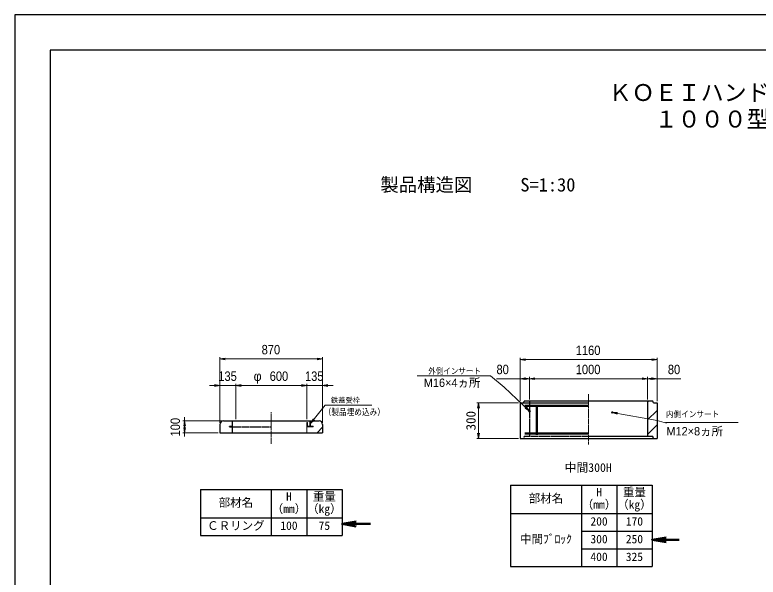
# Model space of a CAD drawing. Units: millimetres, scale not verified. Extents: x -210 to 210, y -148 to 148.
# Drawn here: x -210 to 0, y -10.3 to 148.5 of the extents above; entities that cross this region are included whole.
import ezdxf
from ezdxf.enums import TextEntityAlignment as Align

# ---------------------------------------------------------------- set-up
doc = ezdxf.new("R2010")
doc.units = ezdxf.units.MM
doc.linetypes.add('USER1', pattern=[12.95, 6.35, -3.175, 0.25, -3.175])
doc.linetypes.add('USER2', pattern=[4.7625, 3.175, -1.5875])
doc.layers.add('0-0', color=7, linetype='Continuous')
for name, color, linetype, lineweight in [('0-1_0', 9, 'Continuous', 25), ('0-2_dims', 2, 'Continuous', 13), ('0-3_pen1実線', 4, 'Continuous', 13), ('0-4_pen2実線', 3, 'Continuous', 13), ('0-5_pen3実線', 7, 'Continuous', 25), ('0-6_pen4実線', 6, 'Continuous', 25), ('0-7_pen1一点', 4, 'USER1', 13), ('0-8_pen2破線', 3, 'USER2', 25), ('0-9_鉄筋１', 7, 'Continuous', 50), ('0-A_鉄筋２', 7, 'Continuous', 50)]:
    doc.layers.add(name, color=color, linetype=linetype, lineweight=lineweight)
doc.styles.add('ＭＳ ゴシック', font='')
doc.styles.add('ＭＳ Ｐゴシック', font='')
doc.styles.get('ＭＳ ゴシック').set_extended_font_data('MS Gothic')
doc.styles.get('ＭＳ Ｐゴシック').set_extended_font_data('MS PGothic')

# ---------------------------------------------------------------- blocks, each defined once
blk = doc.blocks.new('部分図 1')
at = {"layer": '0-1_0'}
blk.add_lwpolyline([(0, 0), (12600, 0), (12600, 8910), (0, 8910)], close=True, dxfattribs=at)
at = {"layer": '0-2_dims'}
for p, q in [((1738.43, 5453.95), (1738.43, 6008.9)), ((1738.43, 5993.9), (2608.43, 5993.9)), ((2608.43, 5468.95), (2608.43, 6008.9)), ((4283, 5636), (4283, 6003)), ((4283, 5988), (5443, 5988)), ((5443, 5636), (5443, 6003)), ((4283, 5636), (4283, 5841)), ((4363, 5651), (4363, 5841)), ((4363, 5651), (4363, 5841)), ((4363, 5826), (5363, 5826)), ((5363, 5651), (5363, 5841)), ((5363, 5651), (5363, 5841)), ((5443, 5636), (5443, 5841)), ((1738.43, 5768.9), (1648.43, 5768.9)), ((1738.43, 5453.95), (1738.43, 5783.9)), ((1873.43, 5768.9), (1738.43, 5768.9)), ((1873.43, 5483.95), (1873.43, 5783.9)), ((1873.43, 5483.95), (1873.43, 5783.9)), ((1873.43, 5768.9), (2473.43, 5768.9)), ((1873.43, 5768.9), (1963.43, 5768.9)), ((2473.43, 5768.9), (2383.43, 5768.9)), ((2473.43, 5483.95), (2473.43, 5783.9)), ((2473.43, 5483.95), (2473.43, 5783.9)), ((2473.43, 5768.9), (2608.43, 5768.9)), ((2608.43, 5453.95), (2608.43, 5783.9)), ((2608.43, 5768.9), (2698.43, 5768.9)), ((1438.48, 5468.95), (1438.48, 5500.77)), ((1753.43, 5468.95), (1423.48, 5468.95)), ((1438.48, 5468.95), (1438.48, 5368.95)), ((1723.43, 5368.95), (1423.48, 5368.95)), ((1438.48, 5368.95), (1438.48, 5337.13))]:
    blk.add_line(p, q, dxfattribs=at)
at = {"layer": '0-2_dims', "lineweight": 18}
for p, q in [((4031.73, 5851.13), (3410.27, 5851.13)), ((4268, 5621), (3915, 5621)), ((3930, 5621), (3930, 5321)), ((2674.44, 5602.3), (3025.91, 5602.3)), ((5514.79, 5455), (6131.26, 5455)), ((4268, 5321), (3915, 5321))]:
    blk.add_line(p, q, dxfattribs=at)
at = {"layer": '0-2_dims', "lineweight": 50}
for p, q in [((2773.43, 4595.23), (3014, 4595.23)), ((5401.61, 4462), (5632, 4462))]:
    blk.add_line(p, q, dxfattribs=at)
at = {"layer": '0-2_dims'}
for points in [[(1783.43, 6001.4), (1738.43, 5993.9), (1783.43, 5986.4)], [(2563.43, 5986.4), (2608.43, 5993.9), (2563.43, 6001.4)], [(4328, 5995.5), (4283, 5988), (4328, 5980.5)], [(5398, 5980.5), (5443, 5988), (5398, 5995.5)], [(4363, 5551), (4147.14, 5753.76), (4031.73, 5851.13)], [(4363, 5826), (4283, 5826), (4082.18, 5826)], [(4328, 5833.5), (4283, 5826), (4328, 5818.5)], [(4318, 5818.5), (4363, 5826), (4318, 5833.5)], [(4408, 5833.5), (4363, 5826), (4408, 5818.5)], [(5318, 5818.5), (5363, 5826), (5318, 5833.5)], [(5408, 5833.5), (5363, 5826), (5408, 5818.5)], [(5363, 5826), (5443, 5826), (5643.82, 5826)], [(5398, 5818.5), (5443, 5826), (5398, 5833.5)], [(1693.43, 5761.4), (1738.43, 5768.9), (1693.43, 5776.4)], [(1918.43, 5776.4), (1873.43, 5768.9), (1918.43, 5761.4)], [(1918.43, 5776.4), (1873.43, 5768.9), (1918.43, 5761.4)], [(2428.43, 5761.4), (2473.43, 5768.9), (2428.43, 5776.4)], [(2428.43, 5761.4), (2473.43, 5768.9), (2428.43, 5776.4)], [(2653.43, 5776.4), (2608.43, 5768.9), (2653.43, 5761.4)], [(2505.43, 5446.95), (2629.44, 5602.3), (2674.44, 5602.3)], [(4325.07, 5576.34), (4363, 5551), (4335.34, 5587.28)], [(2527.64, 5486.79), (2505.43, 5446.95), (2539.36, 5477.44)], [(5108.61, 5540.22), (5063, 5541), (5105.9, 5525.47)], [(5063, 5541), (5443, 5471), (5522.51, 5449.51)], [(1445.98, 5423.95), (1438.48, 5468.95), (1430.98, 5423.95)], [(1430.98, 5413.95), (1438.48, 5368.95), (1445.98, 5413.95)]]:
    blk.add_lwpolyline(points, dxfattribs=at)
at = {"layer": '0-2_dims', "lineweight": 18}
for points in [[(3937.5, 5576), (3930, 5621), (3922.5, 5576)], [(3922.5, 5366), (3930, 5321), (3937.5, 5366)]]:
    blk.add_lwpolyline(points, dxfattribs=at)
at = {"layer": '0-2_dims', "lineweight": 50}
for points in [[(2893.43, 4615.23), (2773.43, 4595.23), (2893.43, 4575.23)], [(5521.61, 4482), (5401.61, 4462), (5521.61, 4442)]]:
    blk.add_lwpolyline(points, dxfattribs=at)
at = {"layer": '0-3_pen1実線'}
for p, q in [((5363, 5628.65), (5370.35, 5636)), ((5363, 5478), (5443, 5558)), ((2473.43, 5415.97), (2476.4, 5418.95)), ((2505.43, 5447.97), (2526.4, 5468.95)), ((5363, 5354.27), (5443, 5434.27)), ((2561.11, 5368.95), (2608.43, 5416.27))]:
    blk.add_line(p, q, dxfattribs=at)
at = {"layer": '0-4_pen2実線'}
for p, q in [((2473.43, 5456.45), (2479.43, 5456.45)), ((2473.43, 5456.45), (2473.43, 5418.95)), ((2473.43, 5418.95), (2473.43, 5368.95)), ((2529.43, 5418.95), (2473.43, 5418.95)), ((2499.43, 5424.95), (2479.43, 5424.95)), ((2499.43, 5468.95), (2499.43, 5424.95)), ((2505.43, 5468.95), (2505.43, 5424.95)), ((2529.43, 5424.95), (2505.43, 5424.95)), ((2529.43, 5424.95), (2529.43, 5418.95))]:
    blk.add_line(p, q, dxfattribs=at)
at = {"layer": '0-4_pen2実線', "linetype": 'USER2'}
blk.add_line((2479.43, 5456.45), (2479.43, 5424.95), dxfattribs=at)
at = {"layer": '0-4_pen2実線'}
for centre, radius in [((4363, 5551), 8), ((5063, 5541), 6)]:
    blk.add_circle(centre, radius, dxfattribs=at)
at = {"layer": '0-5_pen3実線'}
for p, q in [((4283, 5621), (4283, 5321)), ((4283, 5621), (4863, 5621)), ((4313, 5621), (4318, 5636)), ((5408, 5636), (4318, 5636)), ((5363, 5636), (5363, 5336)), ((5413, 5621), (5408, 5636)), ((5413, 5621), (5443, 5621)), ((5443, 5621), (5443, 5321)), ((1738.43, 5438.95), (1738.43, 5368.95)), ((1768.43, 5468.95), (2578.43, 5468.95)), ((2608.43, 5438.95), (2608.43, 5368.95)), ((1738.43, 5368.95), (2608.43, 5368.95)), ((4283, 5321), (5443, 5321)), ((5408, 5336), (4863, 5336)), ((5413, 5321), (5408, 5336)), ((4801.61, 4924), (4801.61, 4234)), ((5101.61, 4924), (5101.61, 4234)), ((2173.43, 4887.73), (2173.43, 4497.73)), ((2473.43, 4887.73), (2473.43, 4497.73)), ((4201.61, 4684), (5401.61, 4684)), ((1573.43, 4647.73), (2773.43, 4647.73)), ((4801.61, 4534), (5401.61, 4534)), ((4801.61, 4384), (5401.61, 4384))]:
    blk.add_line(p, q, dxfattribs=at)
for centre, start, end in [((1768.43, 5438.95), 90, 180), ((2578.43, 5438.95), 0, 90)]:
    blk.add_arc(centre, 30, start, end, dxfattribs=at)
at = {"layer": '0-6_pen4実線'}
for p, q in [((4201.61, 4924), (5401.61, 4924)), ((4201.61, 4924), (4201.61, 4234)), ((5401.61, 4924), (5401.61, 4234)), ((1573.43, 4887.73), (2773.43, 4887.73)), ((1573.43, 4887.73), (1573.43, 4497.73)), ((2773.43, 4887.73), (2773.43, 4497.73)), ((1573.43, 4497.73), (2773.43, 4497.73)), ((4201.61, 4234), (5401.61, 4234))]:
    blk.add_line(p, q, dxfattribs=at)
blk.add_lwpolyline([(300, 300), (12300, 300), (12300, 8610), (300, 8610)], close=True, dxfattribs=at)
at = {"layer": '0-7_pen1一点'}
for p, q in [((4863, 5694.72), (4863, 5268)), ((2173.43, 5543.02), (2173.43, 5275.4))]:
    blk.add_line(p, q, dxfattribs=at)
at = {"layer": '0-8_pen2破線'}
for p, q in [((4363, 5636), (4363, 5336)), ((1817.43, 5424.95), (1841.43, 5424.95)), ((1817.43, 5424.95), (1817.43, 5418.95)), ((1817.43, 5418.95), (2173.43, 5418.95)), ((1841.43, 5468.95), (1841.43, 5368.95)), ((4313, 5321), (4318, 5336)), ((4863, 5336), (4318, 5336))]:
    blk.add_line(p, q, dxfattribs=at)
at = {"layer": '0-9_鉄筋１'}
for p, q in [((4423, 5606), (4423, 5351)), ((4423, 5596), (4863, 5596)), ((4423, 5361), (4863, 5361))]:
    blk.add_line(p, q, dxfattribs=at)
at = {"layer": '0-A_鉄筋２'}
for p, q in [((4423, 5596), (4323, 5596)), ((4423, 5361), (4323, 5361))]:
    blk.add_line(p, q, dxfattribs=at)
at = {"layer": '0-2_dims', "color": 7, "style": 'ＭＳ Ｐゴシック'}
for s, height, width, p in [('870', 79.98, 0.9, (2091.61, 6008.9)), ('1160', 79.98, 0.9, (4753.91, 6003)), ('外側インサート', 50.68, 0.9, (3503.34, 5851.13)), ('80', 79.98, 0.9, (4082.18, 5841)), ('1000', 79.98, 0.9, (4753.91, 5841)), ('80', 79.98, 0.9, (5534.73, 5841)), ('135', 79.98, 0.9, (1724.11, 5783.9)), ('600', 79.98, 0.9, (2159.79, 5783.9)), ('135', 79.98, 0.9, (2459.11, 5783.9)), ('（製品埋め込み）', 54.61, 0.85, (2616.96, 5500.75)), ('内側インサート', 51.2, 0.9, (5519.07, 5485.08))]:
    blk.add_text(s, height=height, dxfattribs=dict(at, width=width)).set_placement(p, align=Align.BOTTOM_LEFT)
for s, height, p in [('φ', 79.98, (2023.43, 5783.9)), ('M16×4ヵ所', 70.81, (3466.05, 5735.71)), ('鉄蓋受枠', 44.11, (2678.73, 5608.84)), ('M12×8ヵ所', 70.81, (5522.51, 5324.71))]:
    blk.add_text(s, height=height, dxfattribs=at).set_placement(p, align=Align.BOTTOM_LEFT)
at = {"layer": '0-2_dims', "color": 7, "style": 'ＭＳ ゴシック'}
blk.add_text('300', height=80.65, rotation=90, dxfattribs=at).set_placement((3929.5, 5388.5), align=Align.BOTTOM_LEFT)
at = {"layer": '0-2_dims', "color": 7, "style": 'ＭＳ Ｐゴシック', "width": 0.9}
blk.add_text('100', height=79.98, rotation=90, dxfattribs=at).set_placement((1423.48, 5337.13), align=Align.BOTTOM_LEFT)
at = {"layer": '0-5_pen3実線', "style": 'ＭＳ ゴシック'}
for s, height, p in [('\u3000製品構造図\u3000', 114.4, (2941.59, 7378.74)), ('S=1:30', 114.4, (4284.24, 7378.74)), ('中間300H', 73.31, (4660, 5015)), ('H', 71.47, (2299.05, 4771.48)), ('重量', 71.47, (2525.95, 4771.49)), ('部材名', 71.47, (4355.39, 4755.26)), ('H', 71.47, (4927.24, 4807.75)), ('重量', 71.47, (5154.13, 4807.76)), ('部材名', 71.47, (1727.2, 4718.99)), ('（mm）', 71.49, (4805.35, 4702.74)), ('（kg）', 71.49, (5105.35, 4702.74)), ('（mm）', 71.49, (2177.16, 4666.47)), ('（kg）', 71.49, (2477.16, 4666.47)), ('ＣＲリング', 71.46, (1629.73, 4523.99)), ('100', 71.47, (2250.31, 4523.99)), ('75', 71.44, (2574.7, 4524)), ('200', 71.47, (4878.5, 4560.26)), ('170', 71.47, (5178.5, 4560.26)), ('中間ﾌﾞﾛｯｸ', 71.48, (4282.25, 4410.25)), ('300', 71.47, (4878.5, 4410.26)), ('250', 71.47, (5178.5, 4410.26)), ('400', 71.46, (4878.51, 4260.27)), ('325', 71.47, (5178.5, 4260.26))]:
    blk.add_text(s, height=height, dxfattribs=at).set_placement(p, align=Align.BOTTOM_LEFT)
at = {"layer": '0-6_pen4実線', "style": 'ＭＳ ゴシック'}
for s, p in [('\u3000ＫＯＥＩハンドホール構造図\u3000', (4837.55, 8137.5)), ('１０００型シリーズ', (5422.51, 7912.5))]:
    blk.add_text(s, height=143, dxfattribs=at).set_placement(p, align=Align.BOTTOM_LEFT)

msp = doc.modelspace()

# ---------------------------------------------------------------- block references
at = {"layer": '0-0', "xscale": 0.0333333, "yscale": 0.0333333}
msp.add_blockref('部分図 1', (-210, -148.5), dxfattribs=at)

doc.saveas('drawing.dxf')
